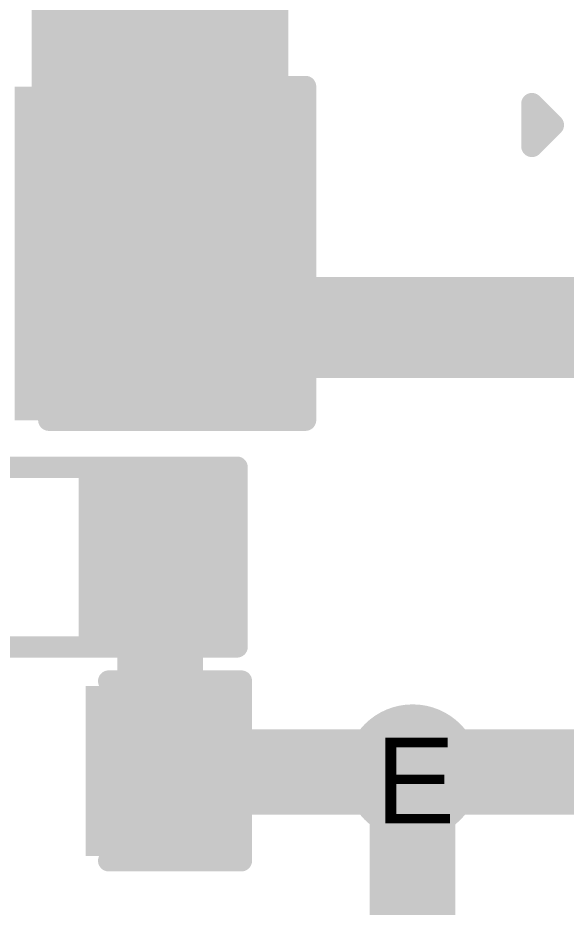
# Model space of a CAD drawing. Header units: inches. Extents: x 68 to 568, y 3 to 460.
# Drawn here: x 149.39 to 152.65, y 179.09 to 184.37 of the extents above; entities that cross this region are included whole.
import ezdxf

# ---------------------------------------------------------------- set-up
doc = ezdxf.new("R2010")
doc.units = ezdxf.units.IN
for name, color, linetype in [('Bottom Layer', 5, 'Continuous'), ('Bottom Solder', 6, 'Continuous'), ('Drill Drawing', 1, 'Continuous'), ('Layer 1', 16, 'Continuous'), ('Layer 2', 76, 'Continuous'), ('Top Layer', 1, 'Continuous'), ('Top Overlay', 2, 'Continuous'), ('Top Paste', 8, 'Continuous'), ('Top Solder', 216, 'Continuous'), ('Via Holes', 16, 'Continuous')]:
    doc.layers.add(name, color=color, linetype=linetype)
doc.styles.add('Arial', font='', dxfattribs={"height": 0.2})
doc.styles.get('Arial').set_extended_font_data('Arial')

# ---------------------------------------------------------------- blocks, each defined once
blk = doc.blocks.new('C___1206_346')
at = {"layer": 'Top Layer'}
for points in [[(-2.032, 0.889), (-0.508, 0.889), (-0.508, -0.889), (-2.032, -0.889)], [(0.508, 0.889), (2.032, 0.889), (2.032, -0.889), (0.508, -0.889)]]:
    blk.add_hatch(color=1, dxfattribs=at).paths.add_polyline_path(points)
at = {"layer": 'Top Paste'}
for points in [[(-2.032, 0.889), (-0.508, 0.889), (-0.508, -0.889), (-2.032, -0.889)], [(0.508, 0.889), (2.032, 0.889), (2.032, -0.889), (0.508, -0.889)]]:
    blk.add_hatch(color=8, dxfattribs=at).paths.add_polyline_path(points)
at = {"layer": 'Top Solder'}
for points in [[(-2.1336, 0.9906), (-0.4064, 0.9906), (-0.4064, -0.9906), (-2.1336, -0.9906)], [(0.4064, 0.9906), (2.1336, 0.9906), (2.1336, -0.9906), (0.4064, -0.9906)]]:
    blk.add_hatch(color=216, dxfattribs=at).paths.add_polyline_path(points)
at = {"layer": 'Top Overlay'}
for points in [[(-2.1336, 0.9906, 0.127, 0.127, 0), (-2.1336, -0.9906, 0.127, 0.127, 0)], [(-0.6096, 0.9906, 0.127, 0.127, 0), (-2.1336, 0.9906, 0.127, 0.127, 0)], [(2.1336, 0.9906, 0.127, 0.127, 0), (0.6096, 0.9906, 0.127, 0.127, 0)], [(2.1336, 0.9906, 0.127, 0.127, 0), (2.1336, -0.9906, 0.127, 0.127, 0)], [(-0.6096, -0.9906, 0.127, 0.127, 0), (-2.1336, -0.9906, 0.127, 0.127, 0)], [(2.1336, -0.9906, 0.127, 0.127, 0), (0.6096, -0.9906, 0.127, 0.127, 0)]]:
    blk.add_lwpolyline(points, format="xyseb", dxfattribs=at)
for points in [[(-2.16535, 0.9906, 0.0635, 0.0635, 1), (-2.10185, 0.9906, 0.0635, 0.0635, 1)], [(-2.16535, 0.9906, 0.0635, 0.0635, 1), (-2.10185, 0.9906, 0.0635, 0.0635, 1)], [(-0.64135, 0.9906, 0.0635, 0.0635, 1), (-0.57785, 0.9906, 0.0635, 0.0635, 1)], [(0.57785, 0.9906, 0.0635, 0.0635, 1), (0.64135, 0.9906, 0.0635, 0.0635, 1)], [(2.10185, 0.9906, 0.0635, 0.0635, 1), (2.16535, 0.9906, 0.0635, 0.0635, 1)], [(2.10185, 0.9906, 0.0635, 0.0635, 1), (2.16535, 0.9906, 0.0635, 0.0635, 1)], [(-2.16535, -0.9906, 0.0635, 0.0635, 1), (-2.10185, -0.9906, 0.0635, 0.0635, 1)], [(-2.16535, -0.9906, 0.0635, 0.0635, 1), (-2.10185, -0.9906, 0.0635, 0.0635, 1)], [(-0.64135, -0.9906, 0.0635, 0.0635, 1), (-0.57785, -0.9906, 0.0635, 0.0635, 1)], [(0.57785, -0.9906, 0.0635, 0.0635, 1), (0.64135, -0.9906, 0.0635, 0.0635, 1)], [(2.10185, -0.9906, 0.0635, 0.0635, 1), (2.16535, -0.9906, 0.0635, 0.0635, 1)], [(2.10185, -0.9906, 0.0635, 0.0635, 1), (2.16535, -0.9906, 0.0635, 0.0635, 1)]]:
    blk.add_lwpolyline(points, format="xyseb", close=True, dxfattribs=at)
blk = doc.blocks.new('C___0603_351')
at = {"layer": 'Top Layer'}
for points in [[(-0.381, 0.4445), (-0.381, -0.4445), (-1.143, -0.4445), (-1.143, 0.4445)], [(1.143, 0.4445), (1.143, -0.4445), (0.381, -0.4445), (0.381, 0.4445)]]:
    blk.add_hatch(color=1, dxfattribs=at).paths.add_polyline_path(points)
at = {"layer": 'Top Paste'}
for points in [[(-0.381, 0.4445), (-0.381, -0.4445), (-1.143, -0.4445), (-1.143, 0.4445)], [(1.143, 0.4445), (1.143, -0.4445), (0.381, -0.4445), (0.381, 0.4445)]]:
    blk.add_hatch(color=8, dxfattribs=at).paths.add_polyline_path(points)
at = {"layer": 'Top Solder'}
for points in [[(-0.321, 0.5045), (-0.321, -0.5045), (-1.203, -0.5045), (-1.203, 0.5045)], [(1.203, 0.5045), (1.203, -0.5045), (0.321, -0.5045), (0.321, 0.5045)]]:
    blk.add_hatch(color=216, dxfattribs=at).paths.add_polyline_path(points)
at = {"layer": 'Top Overlay'}
for points in [[(-1.2446, -0.5334, 0.127, 0.127, 0), (-1.2446, 0.5334, 0.127, 0.127, 0)], [(-1.2446, 0.5334, 0.127, 0.127, 0), (-0.4572, 0.5334, 0.127, 0.127, 0)], [(0.4572, 0.5334, 0.127, 0.127, 0), (1.2446, 0.5334, 0.127, 0.127, 0)], [(1.2446, -0.5334, 0.127, 0.127, 0), (1.2446, 0.5334, 0.127, 0.127, 0)], [(-1.2446, -0.5334, 0.127, 0.127, 0), (-0.4572, -0.5334, 0.127, 0.127, 0)], [(0.4572, -0.5334, 0.127, 0.127, 0), (1.2446, -0.5334, 0.127, 0.127, 0)]]:
    blk.add_lwpolyline(points, format="xyseb", dxfattribs=at)
for points in [[(-1.2764, 0.5334, 0.0635, 0.0635, 1), (-1.2128, 0.5334, 0.0635, 0.0635, 1)], [(-1.2764, 0.5334, 0.0635, 0.0635, 1), (-1.2128, 0.5334, 0.0635, 0.0635, 1)], [(-0.4889, 0.5334, 0.0635, 0.0635, 1), (-0.4254, 0.5334, 0.0635, 0.0635, 1)], [(0.4254, 0.5334, 0.0635, 0.0635, 1), (0.4889, 0.5334, 0.0635, 0.0635, 1)], [(1.2128, 0.5334, 0.0635, 0.0635, 1), (1.2764, 0.5334, 0.0635, 0.0635, 1)], [(1.2128, 0.5334, 0.0635, 0.0635, 1), (1.2764, 0.5334, 0.0635, 0.0635, 1)], [(-1.2764, -0.5334, 0.0635, 0.0635, 1), (-1.2128, -0.5334, 0.0635, 0.0635, 1)], [(-1.2764, -0.5334, 0.0635, 0.0635, 1), (-1.2128, -0.5334, 0.0635, 0.0635, 1)], [(-0.4889, -0.5334, 0.0635, 0.0635, 1), (-0.4254, -0.5334, 0.0635, 0.0635, 1)], [(0.4254, -0.5334, 0.0635, 0.0635, 1), (0.4889, -0.5334, 0.0635, 0.0635, 1)], [(1.2128, -0.5334, 0.0635, 0.0635, 1), (1.2764, -0.5334, 0.0635, 0.0635, 1)], [(1.2128, -0.5334, 0.0635, 0.0635, 1), (1.2764, -0.5334, 0.0635, 0.0635, 1)]]:
    blk.add_lwpolyline(points, format="xyseb", close=True, dxfattribs=at)
blk = doc.blocks.new('R___0603_383')
at = {"layer": 'Top Layer'}
for points in [[(-0.381, 0.4445), (-0.381, -0.4445), (-1.143, -0.4445), (-1.143, 0.4445)], [(1.143, 0.4445), (1.143, -0.4445), (0.381, -0.4445), (0.381, 0.4445)]]:
    blk.add_hatch(color=1, dxfattribs=at).paths.add_polyline_path(points)
at = {"layer": 'Top Paste'}
for points in [[(-0.381, 0.4445), (-0.381, -0.4445), (-1.143, -0.4445), (-1.143, 0.4445)], [(1.143, 0.4445), (1.143, -0.4445), (0.381, -0.4445), (0.381, 0.4445)]]:
    blk.add_hatch(color=8, dxfattribs=at).paths.add_polyline_path(points)
at = {"layer": 'Top Solder'}
for points in [[(-0.2794, 0.5461), (-0.2794, -0.5461), (-1.2446, -0.5461), (-1.2446, 0.5461)], [(1.2446, 0.5461), (1.2446, -0.5461), (0.2794, -0.5461), (0.2794, 0.5461)]]:
    blk.add_hatch(color=216, dxfattribs=at).paths.add_polyline_path(points)
at = {"layer": 'Top Overlay'}
for points in [[(-1.2192, -0.5334, 0.127, 0.127, 0), (-1.2192, 0.5334, 0.127, 0.127, 0)], [(-1.2192, 0.5334, 0.127, 0.127, 0), (1.2192, 0.5334, 0.127, 0.127, 0)], [(1.2192, -0.5334, 0.127, 0.127, 0), (1.2192, 0.5334, 0.127, 0.127, 0)], [(-1.2192, -0.5334, 0.127, 0.127, 0), (1.2192, -0.5334, 0.127, 0.127, 0)]]:
    blk.add_lwpolyline(points, format="xyseb", dxfattribs=at)
for points in [[(-1.25095, 0.5334, 0.0635, 0.0635, 1), (-1.18745, 0.5334, 0.0635, 0.0635, 1)], [(-1.25095, 0.5334, 0.0635, 0.0635, 1), (-1.18745, 0.5334, 0.0635, 0.0635, 1)], [(1.18745, 0.5334, 0.0635, 0.0635, 1), (1.25095, 0.5334, 0.0635, 0.0635, 1)], [(1.18745, 0.5334, 0.0635, 0.0635, 1), (1.25095, 0.5334, 0.0635, 0.0635, 1)], [(-1.25095, -0.5334, 0.0635, 0.0635, 1), (-1.18745, -0.5334, 0.0635, 0.0635, 1)], [(-1.25095, -0.5334, 0.0635, 0.0635, 1), (-1.18745, -0.5334, 0.0635, 0.0635, 1)], [(1.18745, -0.5334, 0.0635, 0.0635, 1), (1.25095, -0.5334, 0.0635, 0.0635, 1)], [(1.18745, -0.5334, 0.0635, 0.0635, 1), (1.25095, -0.5334, 0.0635, 0.0635, 1)]]:
    blk.add_lwpolyline(points, format="xyseb", close=True, dxfattribs=at)
blk = doc.blocks.new('UCC256404DDBR_395')
at = {"layer": 'Top Overlay'}
for points in [[(-3.8164, 4.3434, 0.127, 0.127, 0), (-3.8164, 4.5974, 0.127, 0.127, 0)], [(-3.8164, 4.5974, 0.127, 0.127, 0), (-3.6894, 4.4704, 0.127, 0.127, 0)], [(-3.8164, 4.3434, 0.127, 0.127, 0), (-3.6894, 4.4704, 0.127, 0.127, 0)]]:
    blk.add_lwpolyline(points, format="xyseb", dxfattribs=at)
for points in [[(-3.8482, 4.5974, 0.0635, 0.0635, 1), (-3.7847, 4.5974, 0.0635, 0.0635, 1)], [(-3.8482, 4.5974, 0.0635, 0.0635, 1), (-3.7847, 4.5974, 0.0635, 0.0635, 1)], [(-3.7212, 4.4704, 0.0635, 0.0635, 1), (-3.6577, 4.4704, 0.0635, 0.0635, 1)], [(-3.7212, 4.4704, 0.0635, 0.0635, 1), (-3.6577, 4.4704, 0.0635, 0.0635, 1)], [(-3.8482, 4.3434, 0.0635, 0.0635, 1), (-3.7847, 4.3434, 0.0635, 0.0635, 1)], [(-3.8482, 4.3434, 0.0635, 0.0635, 1), (-3.7847, 4.3434, 0.0635, 0.0635, 1)]]:
    blk.add_lwpolyline(points, format="xyseb", close=True, dxfattribs=at)

msp = doc.modelspace()

# ---------------------------------------------------------------- hatches: boundary and pattern name
at = {"layer": 'Bottom Layer'}
h = msp.add_hatch(color=5, dxfattribs=at)
edge = h.paths.add_edge_path()
edge.add_arc((151.7361, 179.8897), 0.3, 0, 360)
at = {"layer": 'Bottom Solder'}
h = msp.add_hatch(color=6, dxfattribs=at)
edge = h.paths.add_edge_path()
edge.add_arc((151.7361, 179.8897), 0.4016, 0, 360)
at = {"layer": 'Layer 1'}
h = msp.add_hatch(color=16, dxfattribs=at)
edge = h.paths.add_edge_path()
edge.add_arc((151.7361, 179.8897), 0.3, 0, 360)
at = {"layer": 'Layer 2'}
h = msp.add_hatch(color=76, dxfattribs=at)
edge = h.paths.add_edge_path()
edge.add_arc((151.7361, 179.8897), 0.3, 0, 360)
at = {"layer": 'Top Layer'}
msp.add_hatch(color=1, dxfattribs=at).paths.add_polyline_path([(149.4749, 182.0741), (150.9989, 182.0741), (150.9989, 192.3737), (149.4749, 192.3737)])
h = msp.add_hatch(color=1, dxfattribs=at)
edge = h.paths.add_edge_path()
edge.add_arc((151.7361, 179.8897), 0.3, 0, 360)
at = {"layer": 'Top Solder'}
h = msp.add_hatch(color=216, dxfattribs=at)
edge = h.paths.add_edge_path()
edge.add_arc((151.7361, 179.8897), 0.4016, 0, 360)
at = {"layer": 'Via Holes'}
h = msp.add_hatch(color=7, dxfattribs=at)
edge = h.paths.add_edge_path()
edge.add_arc((151.7361, 179.8897), 0.15, 0, 360)

# ---------------------------------------------------------------- linework, layer by layer
at = {"layer": 'Bottom Layer'}
msp.add_lwpolyline([(151.7361, 174.8397, 0.508, 0.508, 0), (151.7361, 179.8897, 0.508, 0.508, 0)], format="xyseb", dxfattribs=at)
msp.add_lwpolyline([(151.6091, 179.8897, 0.254, 0.254, 1), (151.8631, 179.8897, 0.254, 0.254, 1)], format="xyseb", close=True, dxfattribs=at)
at = {"layer": 'Top Layer'}
for points in [[(150.2369, 182.8981, 0.6, 0.6, 0), (150.6061, 182.5289, 0.6, 0.6, 0)], [(150.6061, 182.5289, 0.6, 0.6, 0), (153.1343, 182.5289, 0.6, 0.6, 0)], [(150.2369, 179.8897, 0.508, 0.508, 0), (150.2369, 181.1597, 0.508, 0.508, 0)], [(150.2369, 179.8897, 0.508, 0.508, 0), (151.7361, 179.8897, 0.508, 0.508, 0)], [(151.7361, 179.8897, 0.508, 0.508, 0), (153.4858, 179.8897, 0.508, 0.508, 0)]]:
    msp.add_lwpolyline(points, format="xyseb", dxfattribs=at)
for points in [[(150.0869, 182.8981, 0.3, 0.3, 1), (150.3869, 182.8981, 0.3, 0.3, 1)], [(150.4561, 182.5289, 0.3, 0.3, 1), (150.7561, 182.5289, 0.3, 0.3, 1)], [(150.4561, 182.5289, 0.3, 0.3, 1), (150.7561, 182.5289, 0.3, 0.3, 1)], [(150.1099, 181.1597, 0.254, 0.254, 1), (150.3639, 181.1597, 0.254, 0.254, 1)], [(150.1099, 179.8897, 0.254, 0.254, 1), (150.3639, 179.8897, 0.254, 0.254, 1)], [(150.1099, 179.8897, 0.254, 0.254, 1), (150.3639, 179.8897, 0.254, 0.254, 1)], [(151.6091, 179.8897, 0.254, 0.254, 1), (151.8631, 179.8897, 0.254, 0.254, 1)], [(151.6091, 179.8897, 0.254, 0.254, 1), (151.8631, 179.8897, 0.254, 0.254, 1)]]:
    msp.add_lwpolyline(points, format="xyseb", close=True, dxfattribs=at)

# ---------------------------------------------------------------- block references
for name, p in [('UCC256404DDBR_395', (156.2608, 179.2611)), ('R___0603_383', (149.4749, 181.1661)), ('C___0603_351', (149.4749, 179.8961))]:
    msp.add_blockref(name, p)
at = {"rotation": 180}
msp.add_blockref('C___1206_346', (148.9669, 182.9695), dxfattribs=at)

# ---------------------------------------------------------------- texts
at = {"layer": 'Drill Drawing', "style": 'Arial'}
msp.add_text('E', height=0.508, dxfattribs=at).set_placement((151.516, 179.5849))

doc.saveas('drawing.dxf')
